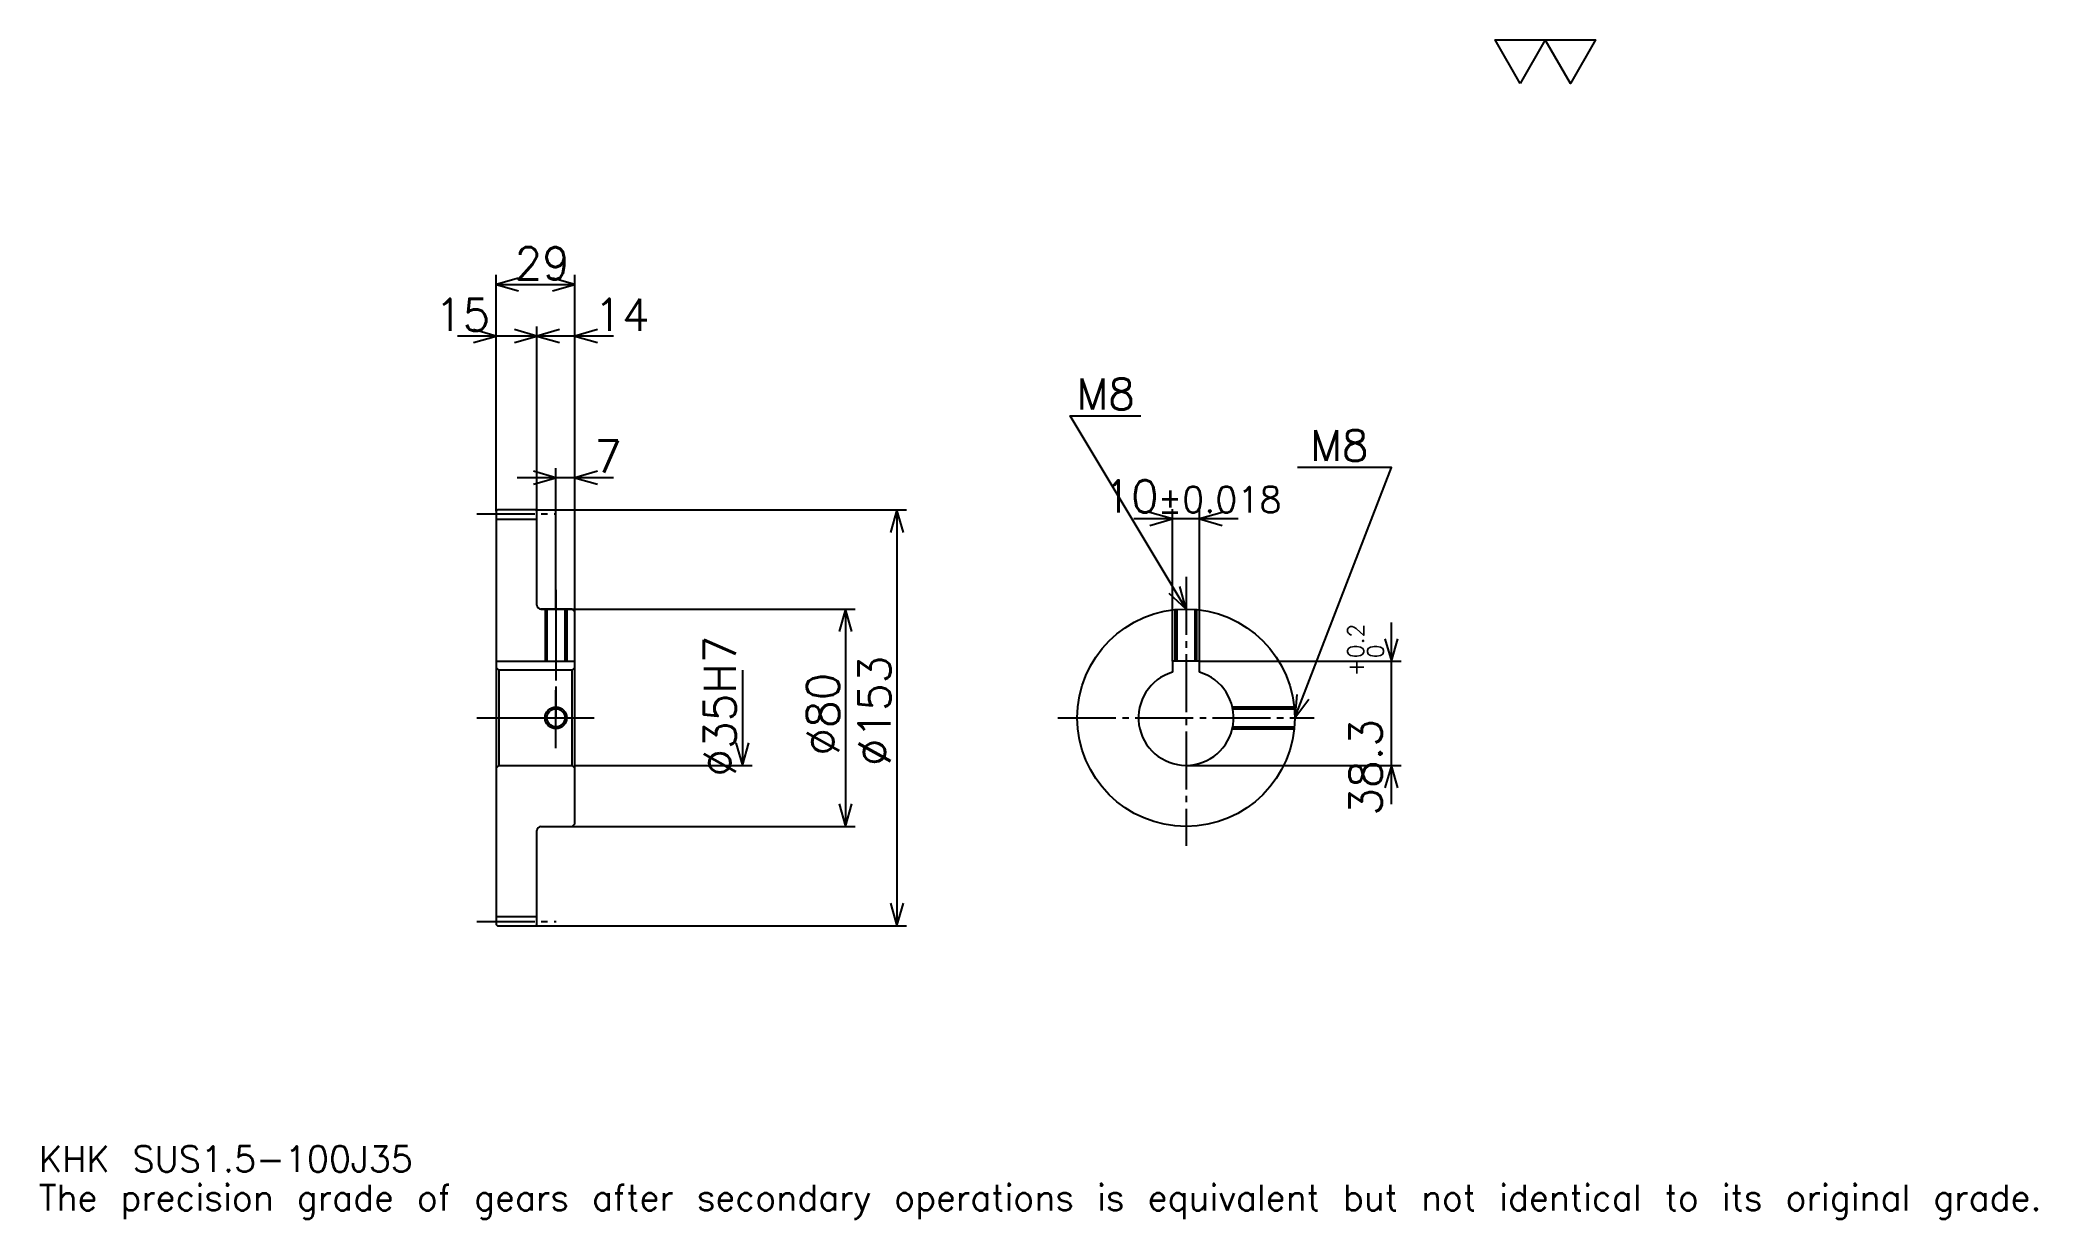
# Model space of a CAD drawing. Extents: x 24 to 759, y 9 to 443.
import ezdxf

# ---------------------------------------------------------------- set-up
doc = ezdxf.new("R2010")
doc.units = 0
doc.linetypes.add('DASHDOT', pattern=[28.434782, 21.326087, -2.369565, 2.369565, -2.369565])
doc.layers.get('0').update_dxf_attribs({"linetype": 'CONTINUOUS'})
doc.layers.add('DASHDOT', color=6, linetype='DASHDOT')
doc.styles.add('KANJI', font='TXT', dxfattribs={"bigfont": 'BIGFONT'})

msp = doc.modelspace()

# ---------------------------------------------------------------- linework, layer by layer
at = {"color": 5}
for p, q in [((191.934784, 269.619568), (191.934784, 356.108704)), ((220.934784, 269.619568), (220.934784, 356.108704)), ((191.934784, 352.554352), (220.934784, 352.554352)), ((221.152176, 333.597839), (177.717392, 333.597839)), ((235.152176, 333.597839), (192.717392, 333.597839)), ((206.934784, 269.619568), (206.934784, 337.152161)), ((235.152176, 281.467407), (199.717392, 281.467407)), ((213.934784, 269.619568), (213.934784, 285.021729)), ((191.934784, 269.119568), (191.934784, 269.619568)), ((206.434784, 269.619568), (220.934784, 269.619568)), ((206.934784, 269.119568), (206.934784, 269.619568)), ((213.934784, 233.119568), (213.934784, 269.619568)), ((213.934784, 233.119568), (213.934784, 269.619568)), ((220.934784, 269.619568), (342.967407, 269.619568)), ((220.934784, 232.119568), (220.934784, 269.619568)), ((339.413055, 269.619568), (339.413055, 116.619568)), ((464.978241, 266.293488), (426.543457, 266.293488)), ((440.760864, 213.919571), (440.760864, 269.847839)), ((450.760864, 213.919571), (450.760864, 269.847839)), ((208.434784, 233.119568), (220.934784, 233.119568)), ((220.934784, 233.119568), (324.010864, 233.119568)), ((320.456512, 233.119568), (320.456512, 153.119568)), ((521.304321, 161.402176), (521.304321, 228.136963)), ((450.760864, 213.919571), (524.858704, 213.919571)), ((282.543488, 210.619568), (282.543488, 175.619568)), ((220.934784, 175.619568), (286.097839, 175.619568)), ((445.760864, 175.619568), (524.858704, 175.619568)), ((208.434784, 153.119568), (220.934784, 153.119568)), ((220.934784, 153.119568), (324.010864, 153.119568)), ((206.434784, 116.619568), (220.934784, 116.619568)), ((220.934784, 116.619568), (342.967407, 116.619568))]:
    msp.add_line(p, q, dxfattribs=at)
at = {"color": 4}
for p, q in [((191.934784, 266.244568), (206.934784, 266.244568)), ((191.934784, 213.919571), (220.934784, 213.919571)), ((192.934784, 210.619568), (192.934784, 175.619568)), ((219.934784, 210.619568), (220.934784, 211.619568)), ((219.934784, 175.619568), (220.934784, 174.619568)), ((191.934784, 119.994568), (206.934784, 119.994568))]:
    msp.add_line(p, q, dxfattribs=at)
at = {"color": 7}
msp.add_lwpolyline([(568.695679, 426.521729), (559.454346, 442.539978), (596.419617, 442.539978), (587.178284, 426.521729), (577.937012, 442.539978), (568.695679, 426.521729)], dxfattribs=at)
at = {"color": 5}
for points in [[(200.228256, 354.92392), (191.934784, 352.554352), (200.228256, 350.184784)], [(212.641312, 350.184784), (220.934784, 352.554352), (212.641312, 354.92392)], [(183.641312, 331.228271), (191.934784, 333.597839), (183.641312, 335.967407)], [(198.641312, 331.228271), (206.934784, 333.597839), (198.641312, 335.967407)], [(215.228256, 335.967407), (206.934784, 333.597839), (215.228256, 331.228271)], [(229.228271, 335.967407), (220.934784, 333.597839), (229.228271, 331.228271)], [(445.760864, 233.119568), (403.108704, 304.206543), (429.17392, 304.206543)], [(205.641312, 279.097839), (213.934784, 281.467407), (205.641312, 283.836975)], [(229.228271, 283.836975), (220.934784, 281.467407), (229.228271, 279.097839)], [(485.760864, 193.119568), (521.304321, 285.25), (486.708679, 285.25)], [(341.782623, 261.32608), (339.413055, 269.619568), (337.043488, 261.32608)], [(432.467407, 263.92392), (440.760864, 266.293488), (432.467407, 268.663055)], [(459.054352, 268.663055), (450.760864, 266.293488), (459.054352, 263.92392)], [(439.462036, 239.012039), (445.760864, 233.119568), (443.525787, 241.450302)], [(322.82608, 224.826096), (320.456512, 233.119568), (318.086945, 224.826096)], [(518.934814, 222.213043), (521.304321, 213.919571), (523.67395, 222.213043)], [(486.535248, 201.710083), (485.760864, 193.119568), (490.956757, 200.004288)], [(280.17392, 183.91304), (282.543488, 175.619568), (284.913055, 183.91304)], [(523.67395, 167.326096), (521.304321, 175.619568), (518.934814, 167.326096)], [(318.086945, 161.41304), (320.456512, 153.119568), (322.82608, 161.41304)], [(337.043488, 124.913048), (339.413055, 116.619568), (341.782623, 124.913048)]]:
    msp.add_lwpolyline(points, dxfattribs=at)
at = {"color": 4}
for points in [[(206.934784, 234.619568), (206.934784, 269.119568), (206.434784, 269.619568), (192.434784, 269.619568), (191.934784, 269.119568), (191.934784, 174.619568)], [(208.434784, 153.119568), (219.934784, 153.119568), (220.934784, 154.119568), (220.934784, 232.119568), (219.934784, 233.119568), (208.434784, 233.119568)], [(209.934784, 233.119568), (209.934784, 213.919571)], [(210.609787, 233.119568), (210.609787, 213.919571)], [(217.259781, 233.119568), (217.259781, 213.919571)], [(217.934784, 233.119568), (217.934784, 213.919571)], [(441.760864, 213.919571), (441.760864, 232.919067)], [(442.435852, 213.919571), (442.435852, 232.98114)], [(449.085876, 213.919571), (449.085876, 232.98114)], [(449.760864, 213.919571), (449.760864, 232.919067)], [(450.760864, 209.890076), (450.760864, 213.919571), (440.760864, 213.919571), (440.760864, 209.890076)], [(191.934784, 174.619568), (192.934784, 175.619568), (219.934784, 175.619568), (219.934784, 210.619568), (192.934784, 210.619568), (191.934784, 211.619568)], [(462.797577, 197.119568), (485.560364, 197.119568)], [(462.942078, 196.444565), (485.622437, 196.444565)], [(462.797577, 189.119568), (485.560364, 189.119568)], [(462.942078, 189.794571), (485.622437, 189.794571)], [(191.934784, 174.619568), (191.934784, 117.119568), (192.434784, 116.619568), (206.434784, 116.619568), (206.934784, 117.119568), (206.934784, 151.619568)]]:
    msp.add_lwpolyline(points, dxfattribs=at)
for centre, radius in [((445.760864, 193.119568), 40), ((213.934784, 193.119568), 3.325)]:
    msp.add_circle(centre, radius, dxfattribs=at)
at = {"color": 7}
msp.add_circle((213.934784, 193.119568), 4, dxfattribs=at)
at = {"color": 4}
for centre, radius, start, end in [((208.434784, 234.619568), 1.5, 180, 270), ((445.760864, 193.119568), 17.5, 106.601549926, 73.398450074), ((208.434784, 151.619568), 1.5, 90, 180)]:
    msp.add_arc(centre, radius, start, end, dxfattribs=at)
at = {"layer": 'DASHDOT', "color": 7}
for p, q in [((184.826096, 268.119568), (214.043488, 268.119568)), ((445.760864, 244.967392), (445.760864, 146.010864)), ((213.934784, 233.119568), (213.934784, 193.119568)), ((184.826096, 193.119568), (228.043488, 193.119568)), ((398.652161, 193.119568), (492.869568, 193.119568)), ((184.826096, 118.119568), (214.043488, 118.119568))]:
    msp.add_line(p, q, dxfattribs=at)
for points in [[(213.934784, 240.228271), (213.934784, 206.810867)], [(213.934784, 182.010864), (213.934784, 204.228271)], [(202.82608, 193.119568), (225.043488, 193.119568)]]:
    msp.add_lwpolyline(points, dxfattribs=at)

# ---------------------------------------------------------------- texts
at = {"color": 7, "style": 'KANJI'}
for s, height, p in [('29', 11.847826, (198.733704, 354.450012)), ('15', 11.847826, (169.42392, 335.493469)), ('14', 11.847826, (228.043488, 335.493469)), ('M8', 11.373913, (405.478271, 306.57608)), ('7', 11.847826, (228.043488, 283.363037)), ('M8', 11.373913, (491.447815, 287.619568)), ('10', 11.847826, (415.380676, 268.663055)), ('%%p0.018', 9.478261, (435.402069, 268.663055)), ('KHK SUS1.5-100J35', 9.478261, (23.695652, 26.065218)), ('The precision grade of gears after secondary operations is equivalent but not identical to its original grade.', 9.478261, (23.695652, 11.847826))]:
    msp.add_text(s, height=height, dxfattribs=at).set_placement(p)
for s, height, p in [('%%c35H7', 11.847826, (280.17392, 171.497284)), ('0.2', 5.923913, (511.115234, 215.074036)), ('%%c153', 11.847826, (337.043488, 175.347839)), ('+', 5.923913, (511.115234, 208.439255)), ('0', 5.923913, (518.460876, 215.074036)), ('%%c80', 11.847826, (318.086945, 179.198364)), ('38.3', 11.847826, (517.75, 157.157166))]:
    msp.add_text(s, height=height, rotation=90, dxfattribs=at).set_placement(p)

doc.saveas('drawing.dxf')
